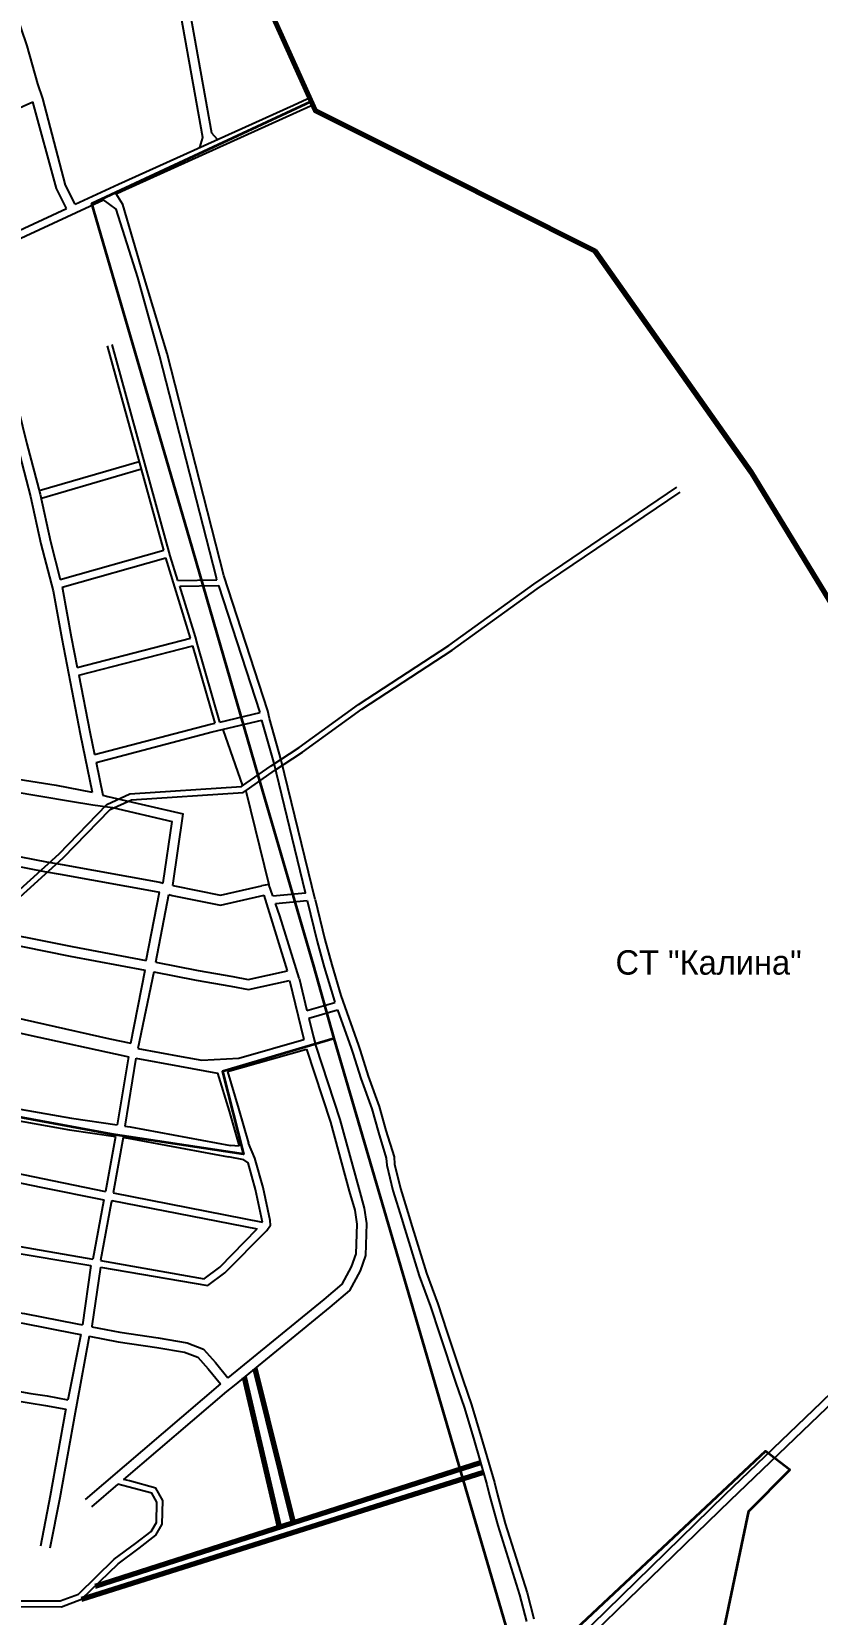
# Model space of a CAD drawing. Header units: millimetres. Extents: x 1378883 to 1389511, y 5662980 to 5673292.
# Drawn here: x 1386832 to 1387638, y 5666793 to 5668416 of the extents above; entities that cross this region are included whole.
import ezdxf
from ezdxf.enums import TextEntityAlignment as Align

# ---------------------------------------------------------------- set-up
doc = ezdxf.new("R2010")
doc.units = ezdxf.units.MM
for name, color, linetype in [('PAY', 4, 'Continuous'), ('вулиці', 7, 'Continuous'), ('КартаСкан', 252, 'Continuous'), ('межа по генплану', 7, 'Continuous'), ('район', 6, 'Continuous')]:
    doc.layers.add(name, color=color, linetype=linetype)
picture_1 = doc.add_image_def('image1.tif', size_in_pixel=(29607, 29619))

msp = doc.modelspace()

# ---------------------------------------------------------------- linework, layer by layer
at = {"layer": 'вулиці', "color": 7}
for points in [[(1387022.7, 5668305.7), (1387017, 5668312.1), (1386985.6, 5668487.9), (1386986.9, 5668503.7), (1386991.1, 5668518.9), (1387015.8, 5668551.5)], [(1387004.5, 5668297.5), (1387007.6, 5668307.6), (1386975.5, 5668487.5), (1386977, 5668505.5), (1386980.2, 5668517.1)], [(1386877, 5668239.3), (1386867.1, 5668258.9), (1386843.8, 5668347.8), (1386838.5, 5668362.8), (1386827.7, 5668401.8), (1386815.8, 5668437), (1386811, 5668447.5), (1386807.8, 5668460.1)], [(1386685.2, 5668277.9), (1386833.6, 5668344.2)], [(1386868, 5668235), (1386857.6, 5668255.5), (1386833.6, 5668344.2)], [(1386877, 5668239.3), (1386921.4, 5668259.9), (1387100.5, 5668340.8), (1387114.8, 5668347.4)], [(1386918.8, 5668249.8), (1386924.7, 5668252.6), (1387103.8, 5668333.6), (1387118.1, 5668340.1)], [(1386774.4, 5668182.7), (1386905.8, 5668243.8)], [(1387022.2, 5667854.1), (1387021.6, 5667856.1), (1386963.3, 5668084.1), (1386941, 5668164.1), (1386918.8, 5668234.2), (1386905.8, 5668243.8)], [(1387122.9, 5667526), (1387088.1, 5667668.9), (1387075.9, 5667711.8), (1387074.4, 5667719.8), (1387029.3, 5667858.3), (1386971, 5668086.2), (1386946.9, 5668166.5), (1386925.6, 5668239.1), (1386918.8, 5668249.8)], [(1386677.8, 5668146.6), (1386707.9, 5668160.7), (1386868, 5668235)], [(1386765.2, 5668178.5), (1386781.1, 5668120.7), (1386804.2, 5668045.2), (1386817.6, 5667990.9), (1386831.2, 5667939.3), (1386841.6, 5667890.9), (1386854.2, 5667842.6), (1386863.1, 5667793.7), (1386882.1, 5667696.1), (1386894.3, 5667636.1)], [(1386774.4, 5668182.7), (1386790.7, 5668123.5), (1386813.9, 5668047.8), (1386827.3, 5667993.4), (1386840.9, 5667941.7), (1386851.4, 5667893.3), (1386861.5, 5667854.2)], [(1386967.6, 5667884.4), (1386909.9, 5668094.1)], [(1386982.1, 5667853.4), (1386974.4, 5667878.5), (1386914.7, 5668095.4)], [(1386839.9, 5667945.5), (1386942.5, 5667975.4)], [(1386842.2, 5667937.8), (1386944.7, 5667967.7)], [(1386711.8, 5667445.6), (1386786.5, 5667506.3), (1386860.3, 5667573.1), (1386909.2, 5667623.4), (1386933, 5667634.4), (1387047.2, 5667641.9), (1387052.3, 5667645.3), (1387077.7, 5667663.3), (1387106.5, 5667682.2), (1387167.4, 5667726.2), (1387259.8, 5667786.6), (1387347.1, 5667849.5), (1387493.5, 5667949)], [(1386715.6, 5667441), (1386790.4, 5667501.8), (1386864.5, 5667568.7), (1386912.7, 5667618.4), (1386934.5, 5667628.5), (1387049.1, 5667636), (1387055.7, 5667640.3), (1387081.1, 5667658.3), (1387109.9, 5667677.2), (1387170.8, 5667721.3), (1387263.2, 5667781.7), (1387350.6, 5667844.6), (1387496.9, 5667944)], [(1386861.5, 5667854.2), (1386967.6, 5667884.4)], [(1386863.5, 5667846.5), (1386969.7, 5667876.7)], [(1386995.2, 5667794.1), (1386969.7, 5667876.7)], [(1386982.1, 5667853.4), (1387022.2, 5667854.1)], [(1386863.5, 5667846.5), (1386864, 5667844.7), (1386872.9, 5667795.6), (1386879, 5667764)], [(1386984, 5667847.5), (1387024.2, 5667848.2)], [(1387025.1, 5667708), (1387002.1, 5667787.7), (1387000.1, 5667795.5), (1386984, 5667847.5)], [(1387066.6, 5667717.8), (1387024.2, 5667848.2)], [(1386879, 5667764), (1386995.2, 5667794.1)], [(1386880.6, 5667756.1), (1386997.3, 5667786.4)], [(1387020.2, 5667706.9), (1386997.3, 5667786.4)], [(1386880.6, 5667756.1), (1386891.9, 5667698.1), (1386896.7, 5667674.7)], [(1386898.3, 5667666.8), (1387017.4, 5667698), (1387068.1, 5667709.9)], [(1387025.1, 5667708), (1387066.6, 5667717.8)], [(1387079.5, 5667529.9), (1387112.9, 5667533.1), (1387080.4, 5667666.9), (1387068.1, 5667709.9)], [(1386896.7, 5667674.7), (1387015.5, 5667705.8), (1387020.2, 5667706.9)], [(1387028.2, 5667700.5), (1387048.4, 5667642.7)], [(1386898.3, 5667666.8), (1386905.1, 5667633.3)], [(1386751.8, 5667648.8), (1386811.1, 5667637.4), (1386872, 5667626.9), (1386894.8, 5667623.3), (1386915.2, 5667620.6), (1386915.2, 5667620.6), (1386976.4, 5667606.3)], [(1386818.4, 5667649.6), (1386825, 5667648.4), (1386857.5, 5667643.3), (1386894.3, 5667636.1)], [(1386905.1, 5667633.3), (1386910.5, 5667631.9), (1386987.7, 5667614)], [(1387051.7, 5667637.7), (1387075.4, 5667541.5)], [(1386976.9, 5667540.6), (1386987.7, 5667614)], [(1386967.1, 5667543), (1386967.2, 5667543.3), (1386976.4, 5667606.3)], [(1386740.3, 5667585.6), (1386847.3, 5667564.8), (1386863.4, 5667562), (1386963.5, 5667543.8), (1386967.1, 5667543)], [(1386738.4, 5667575.7), (1386845.5, 5667555), (1386861.6, 5667552.2), (1386961.5, 5667534.1), (1386963.3, 5667533.6)], [(1386525.9, 5667539.2), (1386585, 5667526.3), (1386712.5, 5667501.4), (1386773.5, 5667487.7), (1386871.8, 5667468.1), (1386948.6, 5667453.6)], [(1386949.6, 5667463.7), (1386963.3, 5667533.6)], [(1386959.4, 5667461.7), (1386973, 5667531.2)], [(1386973, 5667531.2), (1386976.4, 5667530.4), (1387026, 5667520.2), (1387066, 5667529.4), (1387070.6, 5667530.7)], [(1386976.9, 5667540.6), (1386978.6, 5667540.2), (1387025.9, 5667530.5), (1387063.5, 5667539), (1387067.7, 5667540.3)], [(1387079.5, 5667529.9), (1387075.4, 5667541.5), (1387067.7, 5667540.3)], [(1387094.5, 5667453), (1387070.6, 5667530.7)], [(1387082.2, 5667522.1), (1387114.8, 5667525.2)], [(1387106.4, 5667445.6), (1387086.6, 5667509.4), (1387082.2, 5667522.1)], [(1387114.8, 5667525.2), (1387125, 5667483.1), (1387132.2, 5667456.9), (1387141.6, 5667425.2), (1387143.2, 5667420.6)], [(1387122.9, 5667526), (1387132.8, 5667485.1), (1387139.9, 5667459), (1387149.2, 5667427.7), (1387167.4, 5667376.3), (1387169.1, 5667371.1), (1387177.2, 5667344.9), (1387188.4, 5667313.8), (1387195.4, 5667289.3), (1387203.7, 5667262.2), (1387204.2, 5667254.8), (1387210.2, 5667229.8), (1387219.2, 5667200.7), (1387221, 5667194.7), (1387237.1, 5667142.9), (1387248.7, 5667111.4), (1387257.8, 5667083.2), (1387274.7, 5667032.7), (1387283.2, 5667007.8), (1387292.8, 5666975.8), (1387306.6, 5666928.3), (1387309.4, 5666916.9), (1387317.7, 5666886.2), (1387340.2, 5666815.2), (1387347.1, 5666788.3)], [(1386725.2, 5667508.8), (1386775.6, 5667497.5), (1386873.7, 5667477.9), (1386949.5, 5667463.6)], [(1386511.1, 5667473.1), (1386552.8, 5667464.1), (1386699, 5667430.7), (1386778.9, 5667413.2), (1386912.5, 5667383.2), (1386934, 5667378.8)], [(1386934, 5667378.8), (1386948.6, 5667453.6)], [(1386957.4, 5667451.9), (1386941, 5667373.4)], [(1386957.4, 5667451.9), (1387001, 5667443.4), (1387036.5, 5667437.3), (1387054.4, 5667433.7), (1387096.7, 5667443.2)], [(1386959.4, 5667461.7), (1387002.8, 5667453.3), (1387038.4, 5667447.2), (1387054.3, 5667444), (1387094.5, 5667453)], [(1386173.2, 5667310.4), (1386170.7, 5667312), (1386168.9, 5667314.4), (1386168.1, 5667317.2), (1386182.5, 5667373.1), (1386197.8, 5667427.7), (1386207.5, 5667432.6), (1386223.6, 5667437.6), (1386235.4, 5667439.1), (1386545, 5667354.1), (1386665.1, 5667329.4), (1386779, 5667306.3), (1386871.2, 5667289.8), (1386918.2, 5667283.1)], [(1386577.1, 5667444.1), (1386617.1, 5667435.1), (1386688.8, 5667419.1), (1386828.6, 5667387.5), (1386928.8, 5667365.3)], [(1387096.7, 5667443.2), (1387111.4, 5667382.4)], [(1387106.4, 5667445.6), (1387114.5, 5667412.2)], [(1387114.5, 5667412.2), (1387143.2, 5667420.6)], [(1387116.4, 5667404.4), (1387121.1, 5667384.9), (1387123.7, 5667375.7), (1387148.1, 5667300.5), (1387167.5, 5667229.7), (1387173.2, 5667209.6), (1387175.5, 5667193.8), (1387174.4, 5667160.9), (1387169, 5667145.3), (1387158.2, 5667125.1), (1387138, 5667108.1), (1387039.7, 5667027.8), (1387032, 5667021.6), (1386926.3, 5666931.2)], [(1387116.4, 5667404.4), (1387145.9, 5667413.1)], [(1387145.9, 5667413.1), (1387159.8, 5667373.7), (1387161.5, 5667368.6), (1387169.6, 5667342.4), (1387180.8, 5667311.4), (1387187.7, 5667287), (1387195.8, 5667260.7), (1387196.3, 5667253.6), (1387202.4, 5667227.6), (1387211.6, 5667198.3), (1387213.4, 5667192.4), (1387229.5, 5667140.3), (1387241.2, 5667108.8), (1387250.2, 5667080.7), (1387267.2, 5667030.2), (1387275.6, 5667005.4), (1387285.1, 5666973.6), (1387298.9, 5666926.2), (1387301.6, 5666914.9), (1387310, 5666884), (1387332.5, 5666813), (1387339.5, 5666785.5)], [(1386234.1, 5667370.1), (1386326.9, 5667348.4), (1386387.2, 5667334.8), (1386456.7, 5667318.8), (1386530.8, 5667302.2), (1386579.7, 5667291.8), (1386692.8, 5667270.1), (1386768.8, 5667255.3), (1386843.5, 5667239.9), (1386908, 5667226.8)], [(1386941, 5667373.4), (1386985.6, 5667365.1), (1387006.6, 5667361.2)], [(1387006.6, 5667361.2), (1387044.7, 5667363.4), (1387111.4, 5667382.4)], [(1387032.9, 5667349.7), (1387046.4, 5667353.5), (1387114.1, 5667372.8)], [(1387114.1, 5667372.8), (1387138.5, 5667297.6), (1387157.9, 5667227), (1387163.4, 5667207.5), (1387165.5, 5667193.2), (1387164.5, 5667162.7), (1387159.9, 5667149.3), (1387150.3, 5667131.5), (1387131.6, 5667115.8), (1387033.5, 5667035.6)], [(1386558.4, 5667363.6), (1386667.5, 5667341.1), (1386781.2, 5667318), (1386873.1, 5667301.7), (1386919.8, 5667294.9)], [(1386928.8, 5667365.3), (1386931.4, 5667364.9), (1386919.8, 5667294.9)], [(1386928.8, 5667365.3), (1386931.4, 5667364.9), (1386919.8, 5667294.9)], [(1386939.2, 5667363.5), (1386927.7, 5667293.8)], [(1386939.2, 5667363.5), (1386983.8, 5667355.3), (1387022.9, 5667347.9), (1387034.7, 5667308.9), (1387045, 5667273.3)], [(1387360.2, 5666725.8), (1387385.4, 5666751.4), (1387548.7, 5666910.2), (1387647.4, 5667004.8), (1387760.6, 5667114.6), (1387861.2, 5667210.9), (1387995.3, 5667343.8), (1388001.9, 5667350.4)], [(1387372.5, 5666752.8), (1387376.4, 5666752.8), (1387543.1, 5666915.9), (1387641.9, 5667010.6), (1387755, 5667120.4), (1387855.6, 5667216.7), (1387989.7, 5667349.5), (1388006, 5667365.8)], [(1387032.9, 5667349.7), (1387044.3, 5667311.7), (1387054.6, 5667276.1)], [(1386927.7, 5667293.8), (1386933.1, 5667293), (1387036.1, 5667273.9)], [(1386918.2, 5667283.1), (1386908, 5667226.8)], [(1386926.1, 5667281.9), (1386915.9, 5667225.3)], [(1386926.1, 5667281.9), (1386931.1, 5667281.2), (1387033.9, 5667262.1)], [(1387045, 5667273.3), (1387036.1, 5667273.9)], [(1387076.8, 5667196.9), (1387069.6, 5667230.7), (1387061, 5667260.8), (1387054.6, 5667276.1)], [(1386730.3, 5667253.7), (1386767, 5667246.5), (1386841.7, 5667231.1), (1386906.2, 5667218)], [(1387069, 5667195.2), (1387061.8, 5667228.8), (1387054.1, 5667256), (1387049.9, 5667259), (1387033.9, 5667262.1)], [(1386915.9, 5667225.3), (1387069, 5667195.2)], [(1386906.2, 5667218), (1386905.9, 5667216.5), (1386894.8, 5667157.2)], [(1386914.3, 5667217.5), (1386913.7, 5667215), (1386902.7, 5667155.8)], [(1386914.3, 5667217.5), (1387063.5, 5667188.2)], [(1386902.7, 5667155.8), (1387009.2, 5667137.2), (1387025.2, 5667149.1), (1387063.5, 5667188.2)], [(1387073.3, 5667186.8), (1387077.1, 5667192), (1387076.8, 5667196.9)], [(1386716.8, 5667180.3), (1386892.9, 5667150.6)], [(1386719.9, 5667187.8), (1386894.8, 5667157.2)], [(1386902.8, 5667148.9), (1387012.7, 5667130.3), (1387030.4, 5667143.1), (1387073.3, 5667186.8)], [(1386892.9, 5667150.6), (1386884.2, 5667089.9)], [(1386902.8, 5667149.1), (1386894.1, 5667088.5), (1386894, 5667088)], [(1386705.9, 5667111.5), (1386706.3, 5667111.5), (1386799.6, 5667095.2), (1386823.1, 5667091.6), (1386876.9, 5667081.1), (1386882.8, 5667080)], [(1386707.5, 5667121.4), (1386707.6, 5667121.4), (1386801.2, 5667105), (1386824.8, 5667101.5), (1386878.8, 5667091), (1386884.2, 5667089.9)], [(1386891.2, 5667078.3), (1386878.6, 5667009.3), (1386876.7, 5667000.1), (1386861.1, 5666912.6), (1386851, 5666860.9)], [(1386882.8, 5667080), (1386869.2, 5667013.1)], [(1386891.2, 5667078.3), (1386921, 5667072.5), (1386960.5, 5667066.7), (1386989, 5667061.9), (1387002.6, 5667056.6), (1387013.1, 5667044.9), (1387025.7, 5667029.3)], [(1386894, 5667088), (1386922.7, 5667082.4), (1386962.1, 5667076.6), (1386991.7, 5667071.6), (1387008.4, 5667065.1), (1387020.8, 5667051.4), (1387033.5, 5667035.6)], [(1386693.8, 5667042.1), (1386745.1, 5667034), (1386796.5, 5667025.7), (1386831.4, 5667019.6), (1386848.1, 5667017), (1386869.2, 5667013.1)], [(1386692.6, 5667032.3), (1386743.5, 5667024.1), (1386794.8, 5667015.8), (1386829.8, 5667009.8), (1386846.4, 5667007.1), (1386867.4, 5667003.3)], [(1387025.7, 5667029.3), (1386887, 5666910.7)], [(1386867.2, 5667003.3), (1386866.9, 5667002), (1386851.3, 5666914.5), (1386841.2, 5666862.8)], [(1386797.1, 5666796.7), (1386802.1, 5666800.9), (1386862.7, 5666800.8), (1386883.5, 5666808.6), (1386920.8, 5666844.9), (1386942.3, 5666860.8), (1386959.5, 5666874.1), (1386966.1, 5666885.5), (1386966.6, 5666909.6), (1386959.7, 5666922.5), (1386932.4, 5666929.8), (1386926.3, 5666931.2)], [(1386795.6, 5666809.5), (1386799.9, 5666807), (1386861.6, 5666806.8), (1386880.2, 5666813.7), (1386916.9, 5666849.5), (1386938.7, 5666865.6), (1386954.9, 5666878.1), (1386960.1, 5666887.2), (1386960.6, 5666908.2), (1386955.6, 5666917.4), (1386931, 5666923.9), (1386920.7, 5666926.4)]]:
    msp.add_lwpolyline(points, dxfattribs=at)
at = {"layer": 'вулиці', "color": 2, "lineweight": 70}
for points in [[(1387060.9, 5667045.1), (1387100.3, 5666887)], [(1387086.4, 5666882.6), (1387050.3, 5667036.4)], [(1386897.3, 5666822), (1387292.4, 5666948.6)], [(1386883.5, 5666808.6), (1387295.3, 5666938.7)]]:
    msp.add_lwpolyline(points, dxfattribs=at)
at = {"layer": 'вулиці', "color": 1}
msp.add_lwpolyline([(1386920.7, 5666926.4), (1386893.5, 5666903.1)], dxfattribs=at)
at = {"layer": 'межа по генплану', "color": 5, "lineweight": 70}
msp.add_lwpolyline([(1386237.9, 5669753), (1386569.4, 5669642.7), (1386635.6, 5669629.2), (1386690.6, 5669616.9), (1386787.5, 5669573.6), (1386826.1, 5669553.1), (1386812.1, 5669395.8), (1386807.7, 5669360.4), (1386837.3, 5669329.5), (1386839.7, 5669239.4), (1386805.9, 5669069.8), (1386788.5, 5668973.8), (1386804.3, 5668937.1), (1386946.8, 5668716.7), (1387009.6, 5668587.2), (1387122.9, 5668335.4), (1387202.2, 5668295.6), (1387316.8, 5668238), (1387409.5, 5668191.4), (1387569.6, 5667964.8), (1387662.3, 5667812.3)], dxfattribs=at)
msp.add_lwpolyline([(1386237.9, 5669753), (1386569.4, 5669642.7), (1386635.6, 5669629.2), (1386690.6, 5669616.9), (1386787.5, 5669573.6), (1386826.1, 5669553.1), (1386812.1, 5669395.8), (1386807.7, 5669360.4), (1386837.3, 5669329.5), (1386839.7, 5669239.4), (1386805.9, 5669069.8), (1386788.5, 5668973.8), (1386804.3, 5668937.1), (1386946.8, 5668716.7), (1387009.6, 5668587.2), (1387122.9, 5668335.4), (1387202.2, 5668295.6), (1387316.8, 5668238), (1387409.5, 5668191.4), (1387569.6, 5667964.8), (1387662.3, 5667812.3)], dxfattribs=at)
at = {"layer": 'межа по генплану', "color": 3, "lineweight": 70}
msp.add_lwpolyline([(1386237.9, 5669753), (1386569.4, 5669642.7), (1386635.6, 5669629.2), (1386690.6, 5669616.9), (1386787.5, 5669573.6), (1386826.1, 5669553.1), (1386812.1, 5669395.8), (1386807.7, 5669360.4), (1386837.3, 5669329.5), (1386839.7, 5669239.4), (1386805.9, 5669069.8), (1386788.5, 5668973.8), (1386804.3, 5668937.1), (1386946.8, 5668716.7), (1387009.6, 5668587.2), (1387122.9, 5668335.4), (1387202.2, 5668295.6), (1387316.8, 5668238), (1387409.5, 5668191.4), (1387569.6, 5667964.8), (1387662.3, 5667812.3)], dxfattribs=at)
msp.add_lwpolyline([(1386237.9, 5669753), (1386569.4, 5669642.7), (1386635.6, 5669629.2), (1386690.6, 5669616.9), (1386787.5, 5669573.6), (1386826.1, 5669553.1), (1386812.1, 5669395.8), (1386807.7, 5669360.4), (1386837.3, 5669329.5), (1386839.7, 5669239.4), (1386805.9, 5669069.8), (1386788.5, 5668973.8), (1386804.3, 5668937.1), (1386946.8, 5668716.7), (1387009.6, 5668587.2), (1387122.9, 5668335.4), (1387202.2, 5668295.6), (1387316.8, 5668238), (1387409.5, 5668191.4), (1387569.6, 5667964.8), (1387662.3, 5667812.3)], dxfattribs=at)
at = {"layer": 'межа по генплану', "color": 2, "lineweight": 70}
msp.add_lwpolyline([(1386237.9, 5669753), (1386569.4, 5669642.7), (1386635.6, 5669629.2), (1386690.6, 5669616.9), (1386787.5, 5669573.6), (1386826.1, 5669553.1), (1386812.1, 5669395.8), (1386807.7, 5669360.4), (1386837.3, 5669329.5), (1386839.7, 5669239.4), (1386805.9, 5669069.8), (1386788.5, 5668973.8), (1386804.3, 5668937.1), (1386946.8, 5668716.7), (1387009.6, 5668587.2), (1387122.9, 5668335.4), (1387202.2, 5668295.6), (1387316.8, 5668238), (1387409.5, 5668191.4), (1387569.6, 5667964.8), (1387662.3, 5667812.3)], dxfattribs=at)
at = {"layer": 'район', "color": 6, "lineweight": 35}
for points in [[(1387517.1, 5666659.2), (1387567.5, 5666898.7), (1387609.4, 5666941.2), (1387584.5, 5666960.5), (1387334.7, 5666725.7), (1387142.4, 5667383.7), (1387027.8, 5667349.6), (1387049.4, 5667264.9), (1386913.6, 5667285.4), (1386547.6, 5667353.3), (1386543.4, 5667354.4), (1386223.3, 5667441.5), (1386185.8, 5667427.9), (1386201.1, 5667486.9), (1386140.3, 5667527.1), (1386136.9, 5667535.5), (1386101.5, 5667619.2), (1386091.3, 5667642.1), (1386007.2, 5667831.8), (1386010.6, 5667833.2), (1385981.7, 5667945.3), (1385914.2, 5668211.2), (1385875.4, 5668345.6), (1385843, 5668423.5)], [(1387142.4, 5667383.7), (1387121.3, 5667459), (1387064.6, 5667653.7), (1386993.9, 5667896.8), (1386894.1, 5668240), (1387118.4, 5668344.7)]]:
    msp.add_lwpolyline(points, dxfattribs=at)

# ---------------------------------------------------------------- texts
at = {"layer": 'PAY', "color": 7}
msp.add_text('СТ "Калина"', height=25, dxfattribs=at).set_placement((1387526.2, 5667461.6), align=Align.MIDDLE)

# ---------------------------------------------------------------- pictures from other files: only their frames are drawn
at = {"layer": 'КартаСкан'}
image = msp.add_image(picture_1, insert=(1378952, 5663192.3), size_in_units=(10026.9, 10031), rotation=0.39543, dxfattribs=at)
image.dxf.flags = 15

doc.saveas('drawing.dxf')
